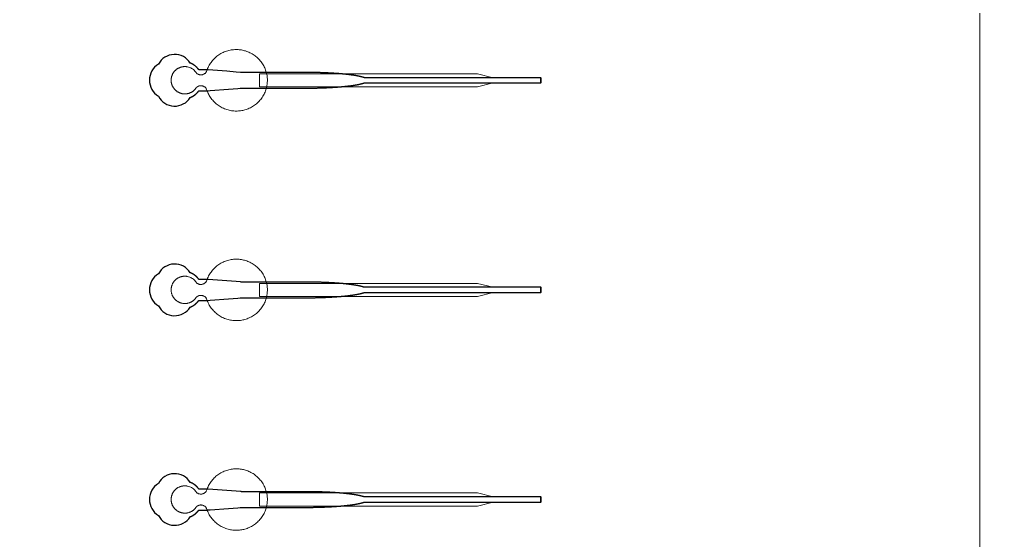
# Model space of a CAD drawing. Header units: inches. Extents: x -52997 to 52003, y -52254 to 52746.
# Drawn here: x 22411 to 31725, y -6580 to -1610 of the extents above; entities that cross this region are included whole.
import ezdxf

# ---------------------------------------------------------------- set-up
doc = ezdxf.new("R2010")
doc.units = ezdxf.units.IN
doc.header["$MEASUREMENT"] = 0
doc.layers.add('1', color=1, linetype='Continuous')
doc.layers.add('2', color=140, linetype='Continuous', lineweight=0)
doc.layers.add('3', color=90, linetype='Continuous', lineweight=0)

msp = doc.modelspace()

# ---------------------------------------------------------------- linework, layer by layer
at = {"layer": '1'}
for points in [[(-16283.4, -47485.7), (0, -47485.7), (16283.4, -47485.7, 5.999107)], [(-16250, -47285.7), (0, -47285.7), (16250, -47285.7, 5.986812)], [(-13685.8, -45485.7), (0, -45485.7), (13685.8, -45485.7, 6.794322)], [(24040.9, -2353.6), (24041.2, -2353.4), (24042.1, -2353.1), (24042.9, -2352.8), (24043.8, -2352.4), (24044.6, -2352.1), (24045.5, -2351.8), (24046.3, -2351.4), (24047.2, -2351), (24048, -2350.7), (24048.9, -2350.3), (24049.7, -2349.9), (24050.6, -2349.5), (24051.4, -2349.1), (24052.3, -2348.7), (24053.1, -2348.3), (24054, -2347.9), (24054.9, -2347.5), (24055.7, -2347.1), (24056.6, -2346.6), (24057.4, -2346.2), (24058.3, -2345.8), (24059.1, -2345.3), (24060, -2344.9), (24060.9, -2344.4), (24061.7, -2343.9), (24062.6, -2343.5), (24063.4, -2343), (24064.3, -2342.5), (24065.1, -2342), (24066, -2341.5), (24066.8, -2341), (24067.7, -2340.5), (24068.6, -2340), (24069.4, -2339.5), (24070.2, -2339), (24071.1, -2338.4), (24071.9, -2337.9), (24072.8, -2337.3), (24073.6, -2336.8), (24074.5, -2336.2), (24075.3, -2335.7), (24076.2, -2335.1), (24077, -2334.6), (24077.8, -2334), (24078.7, -2333.4), (24079.5, -2332.8), (24080.3, -2332.2), (24081.1, -2331.6), (24082, -2331), (24082.8, -2330.4), (24083.6, -2329.8), (24084.4, -2329.2), (24085.2, -2328.6), (24086, -2328), (24086.8, -2327.3), (24087.6, -2326.7), (24088.4, -2326.1), (24089.2, -2325.4), (24090, -2324.8), (24090.8, -2324.1), (24091.6, -2323.5), (24092.4, -2322.8), (24093.1, -2322.2), (24093.9, -2321.5), (24094.7, -2320.8), (24095.4, -2320.1), (24096.2, -2319.5), (24097, -2318.8), (24097.7, -2318.1), (24098.5, -2317.4), (24099.2, -2316.7), (24099.9, -2316), (24100.7, -2315.3), (24101.4, -2314.6), (24102.1, -2313.9), (24102.9, -2313.2), (24103.6, -2312.5), (24104.3, -2311.7), (24105, -2311), (24105.7, -2310.3), (24106.4, -2309.6), (24107.1, -2308.8), (24107.8, -2308.1), (24108.4, -2307.4), (24109.1, -2306.6), (24109.8, -2305.9), (24110.4, -2305.2), (24111.1, -2304.4), (24111.7, -2303.7), (24112.4, -2302.9), (24113, -2302.2), (24113.7, -2301.4), (24114.3, -2300.7), (24114.9, -2299.9), (24115.5, -2299.1), (24116.1, -2298.4), (24116.7, -2297.6), (24117.3, -2296.9), (24117.9, -2296.1), (24118.5, -2295.3), (24119.1, -2294.6), (24119.7, -2293.8), (24120.2, -2293), (24120.8, -2292.3), (24121.3, -2291.5), (24121.9, -2290.7), (24122.4, -2290), (24166, -2290), (24187.8, -2290), (24198.7, -2290), (24201.4, -2290), (24202.8, -2290), (24202.8, -2290), (24202.8, -2290), (24202.9, -2290), (24202.9, -2290), (24202.9, -2289.9), (24203, -2289.9), (24203.3, -2289.9), (24204, -2289.9), (24205.4, -2289.8), (24208.1, -2289.5), (24230.2, -2287.9), (24406.9, -2274.3), (24495.2, -2267.5), (24517.3, -2265.8), (24528.3, -2265), (24528.7, -2265), (24528.7, -2265), (24528.8, -2265), (24528.8, -2265), (24528.9, -2265), (24529.3, -2265), (24789.8, -2265), (24796.1, -2265), (24808.6, -2265), (24909.1, -2265), (25110.2, -2265), (25122.7, -2265), (25129, -2265), (25132.2, -2265), (25133.7, -2265), (25134.1, -2265), (25134.3, -2265), (25134.4, -2265), (25134.5, -2265), (25134.5, -2265), (25134.5, -2265), (25135.1, -2265), (25139.7, -2264.9), (25144.3, -2264.9), (25148.9, -2264.9), (25153.5, -2264.9), (25158.2, -2264.9), (25162.8, -2264.9), (25167.5, -2264.8), (25172.2, -2264.8), (25176.9, -2264.8), (25181.6, -2264.7), (25186.3, -2264.7), (25191, -2264.6), (25195.7, -2264.6), (25200.5, -2264.5), (25205.2, -2264.4), (25210, -2264.4), (25214.8, -2264.3), (25219.5, -2264.2), (25224.3, -2264.1), (25229.1, -2264), (25233.9, -2263.9), (25238.7, -2263.8), (25243.5, -2263.7), (25248.3, -2263.6), (25253.1, -2263.5), (25258, -2263.3), (25262.8, -2263.2), (25267.6, -2263.1), (25272.4, -2262.9), (25277.3, -2262.8), (25282.1, -2262.6), (25286.9, -2262.5), (25291.8, -2262.3), (25296.6, -2262.2), (25301.4, -2262), (25306.3, -2261.8), (25311.1, -2261.6), (25315.9, -2261.4), (25320.7, -2261.2), (25325.6, -2261), (25330.4, -2260.8), (25335.2, -2260.6), (25340, -2260.4), (25344.8, -2260.2), (25349.6, -2260), (25354.4, -2259.7), (25359.1, -2259.5), (25363.9, -2259.3), (25368.7, -2259), (25373.4, -2258.7), (25378.2, -2258.5), (25382.9, -2258.2), (25387.6, -2258), (25392.3, -2257.7), (25397, -2257.4), (25401.7, -2257.1), (25406.4, -2256.8), (25411, -2256.5), (25415.6, -2256.2), (25420.3, -2255.9), (25424.9, -2255.6), (25429.5, -2255.3), (25434, -2254.9), (25436.3, -2254.8), (25438.6, -2254.6), (25440.9, -2254.4), (25443.1, -2254.3), (25445.4, -2254.1), (25447.7, -2253.9), (25449.9, -2253.8), (25452.1, -2253.6), (25454.4, -2253.4), (25456.6, -2253.2), (25458.9, -2253), (25461.1, -2252.9), (25463.3, -2252.7), (25465.5, -2252.5), (25467.7, -2252.3), (25469.9, -2252.1), (25472.1, -2251.9), (25474.3, -2251.8), (25476.5, -2251.6), (25478.7, -2251.4), (25480.9, -2251.2), (25483, -2251), (25485.2, -2250.8), (25487.4, -2250.6), (25489.5, -2250.4), (25491.6, -2250.2), (25493.8, -2250), (25495.9, -2249.8), (25498, -2249.6), (25500.2, -2249.4), (25502.3, -2249.2), (25504.4, -2249), (25506.5, -2248.8), (25508.6, -2248.6), (25510.6, -2248.4), (25512.7, -2248.2), (25514.8, -2248), (25516.9, -2247.7), (25518.9, -2247.5), (25521, -2247.3), (25523, -2247.1), (25525, -2246.9), (25527.1, -2246.7), (25529.1, -2246.4), (25531.1, -2246.2), (25533.1, -2246), (25535.1, -2245.8), (25537.1, -2245.6), (25539.1, -2245.3), (25541, -2245.1), (25543, -2244.9), (25545, -2244.7), (25546.9, -2244.4), (25548.9, -2244.2), (25550.8, -2244), (25552.7, -2243.7), (25554.6, -2243.5), (25556.5, -2243.3), (25558.4, -2243), (25560.3, -2242.8), (25562.2, -2242.5), (25564.1, -2242.3), (25565.9, -2242.1), (25567.8, -2241.8), (25569.7, -2241.6), (25571.5, -2241.3), (25573.3, -2241.1), (25575.1, -2240.9), (25577, -2240.6), (25578.8, -2240.4), (25580.6, -2240.1), (25582.3, -2239.9), (25584.1, -2239.6), (25585.9, -2239.4), (25587.6, -2239.1), (25589.4, -2238.9), (25591.1, -2238.6), (25592.9, -2238.3), (25594.6, -2238.1), (25596.3, -2237.8), (25598, -2237.6), (25599.7, -2237.3), (25601.4, -2237.1), (25603, -2236.8), (25604.7, -2236.5), (25606.3, -2236.3), (25608, -2236), (25609.6, -2235.8), (25611.2, -2235.5), (25612.9, -2235.2), (25614.5, -2235), (25616.1, -2234.7), (25617.6, -2234.4), (25619.2, -2234.2), (25620.8, -2233.9), (25622.3, -2233.6), (25623.9, -2233.3), (25625.4, -2233.1), (25626.9, -2232.8), (25628.4, -2232.5), (25629.9, -2232.3), (25631.4, -2232), (25632.9, -2231.7), (25634.4, -2231.4), (25635.8, -2231.2), (25637.3, -2230.9), (25638.7, -2230.6), (25640.2, -2230.3), (25641.6, -2230), (25643, -2229.8), (25644.4, -2229.5), (25645.8, -2229.2), (25647.2, -2228.9), (25648.5, -2228.6), (25649.9, -2228.4), (25651.2, -2228.1), (25652.6, -2227.8), (25653.9, -2227.5), (25655.2, -2227.2), (25656.5, -2226.9), (25657.8, -2226.6), (25659.1, -2226.4), (25660.3, -2226.1), (25661.6, -2225.8), (25662.8, -2225.5), (25664.1, -2225.2), (25665.3, -2224.9), (25666.5, -2224.6), (25667.7, -2224.3), (25668.9, -2224), (25670.1, -2223.8), (25671.3, -2223.5), (25672.4, -2223.2), (25673.6, -2222.9), (25674.7, -2222.6), (25675.8, -2222.3), (25676.9, -2222), (25678, -2221.7), (25679.1, -2221.4), (25680.2, -2221.1), (25681.3, -2220.8), (25682.4, -2220.5), (25683.4, -2220.2), (25684.4, -2219.9), (25685.5, -2219.6), (25686.5, -2219.3), (25687.5, -2219), (25688.5, -2218.8), (25689.5, -2218.5), (25690.4, -2218.2), (25691.4, -2217.9), (25692.4, -2217.6), (25693.3, -2217.3), (25694.2, -2217), (25695.1, -2216.7), (25696, -2216.4), (25696.9, -2216.1), (25697.8, -2215.8), (25698.7, -2215.5), (25700.1, -2215), (27385.7, -2215.2), (27385.7, -2165), (25700.2, -2165), (25699.9, -2164.9), (25699, -2164.6), (25698.2, -2164.2), (25697.3, -2163.9), (25696.4, -2163.6), (25695.5, -2163.3), (25694.6, -2163), (25693.6, -2162.7), (25692.7, -2162.4), (25691.8, -2162.2), (25690.8, -2161.9), (25689.8, -2161.6), (25688.8, -2161.3), (25687.8, -2161), (25686.8, -2160.7), (25685.8, -2160.4), (25684.8, -2160.1), (25683.8, -2159.8), (25682.7, -2159.5), (25681.7, -2159.2), (25680.6, -2158.9), (25679.5, -2158.6), (25678.4, -2158.3), (25677.3, -2158), (25676.2, -2157.7), (25675.1, -2157.4), (25673.9, -2157.1), (25672.8, -2156.8), (25671.6, -2156.5), (25670.4, -2156.2), (25669.3, -2155.9), (25668.1, -2155.6), (25666.9, -2155.4), (25665.6, -2155.1), (25664.4, -2154.8), (25663.2, -2154.5), (25661.9, -2154.2), (25660.7, -2153.9), (25659.4, -2153.6), (25658.1, -2153.3), (25656.8, -2153), (25655.5, -2152.8), (25654.2, -2152.5), (25652.9, -2152.2), (25651.6, -2151.9), (25650.2, -2151.6), (25648.9, -2151.3), (25647.5, -2151.1), (25646.1, -2150.8), (25644.7, -2150.5), (25643.3, -2150.2), (25641.9, -2149.9), (25640.5, -2149.7), (25639.1, -2149.4), (25637.7, -2149.1), (25636.2, -2148.8), (25634.7, -2148.5), (25633.3, -2148.3), (25631.8, -2148), (25630.3, -2147.7), (25628.8, -2147.4), (25627.3, -2147.2), (25625.8, -2146.9), (25624.2, -2146.6), (25622.7, -2146.3), (25621.1, -2146.1), (25619.6, -2145.8), (25618, -2145.5), (25616.4, -2145.3), (25614.8, -2145), (25613.2, -2144.7), (25611.6, -2144.5), (25610, -2144.2), (25608.3, -2143.9), (25606.7, -2143.7), (25605, -2143.4), (25603.4, -2143.2), (25601.7, -2142.9), (25600, -2142.6), (25598.3, -2142.4), (25596.6, -2142.1), (25594.9, -2141.9), (25593.2, -2141.6), (25591.5, -2141.4), (25589.7, -2141.1), (25588, -2140.8), (25586.2, -2140.6), (25584.5, -2140.3), (25582.7, -2140.1), (25580.9, -2139.8), (25579.1, -2139.6), (25577.3, -2139.3), (25575.5, -2139.1), (25573.7, -2138.9), (25571.9, -2138.6), (25570, -2138.4), (25568.2, -2138.1), (25566.3, -2137.9), (25564.5, -2137.6), (25562.6, -2137.4), (25560.7, -2137.2), (25558.8, -2136.9), (25556.9, -2136.7), (25555, -2136.5), (25553.1, -2136.2), (25551.2, -2136), (25549.2, -2135.8), (25547.3, -2135.5), (25545.4, -2135.3), (25543.4, -2135.1), (25541.4, -2134.8), (25539.5, -2134.6), (25537.5, -2134.4), (25535.5, -2134.2), (25533.5, -2133.9), (25531.5, -2133.7), (25529.5, -2133.5), (25527.5, -2133.3), (25525.5, -2133.1), (25523.4, -2132.8), (25521.4, -2132.6), (25519.4, -2132.4), (25517.3, -2132.2), (25515.2, -2132), (25513.2, -2131.8), (25511.1, -2131.6), (25509, -2131.4), (25506.9, -2131.1), (25504.8, -2130.9), (25502.7, -2130.7), (25500.6, -2130.5), (25498.5, -2130.3), (25496.4, -2130.1), (25494.3, -2129.9), (25492.1, -2129.7), (25490, -2129.5), (25487.8, -2129.3), (25485.7, -2129.1), (25483.5, -2128.9), (25481.4, -2128.8), (25479.2, -2128.6), (25477, -2128.4), (25474.8, -2128.2), (25472.7, -2128), (25470.5, -2127.8), (25468.3, -2127.6), (25466.1, -2127.4), (25463.9, -2127.3), (25461.6, -2127.1), (25459.4, -2126.9), (25457.2, -2126.7), (25455, -2126.5), (25452.7, -2126.4), (25450.5, -2126.2), (25448.2, -2126), (25446, -2125.8), (25443.7, -2125.7), (25441.5, -2125.5), (25439.2, -2125.3), (25436.9, -2125.2), (25432.4, -2124.8), (25427.8, -2124.5), (25423.2, -2124.2), (25418.6, -2123.9), (25414, -2123.6), (25409.4, -2123.3), (25404.7, -2123), (25400.1, -2122.7), (25395.4, -2122.4), (25390.7, -2122.1), (25386, -2121.9), (25381.3, -2121.6), (25376.6, -2121.3), (25371.9, -2121.1), (25367.1, -2120.8), (25362.4, -2120.6), (25357.6, -2120.3), (25352.9, -2120.1), (25348.1, -2119.9), (25343.3, -2119.6), (25338.6, -2119.4), (25333.8, -2119.2), (25329, -2119), (25324.2, -2118.8), (25319.4, -2118.6), (25314.6, -2118.4), (25309.8, -2118.2), (25305, -2118), (25300.2, -2117.9), (25295.4, -2117.7), (25290.5, -2117.5), (25285.7, -2117.4), (25280.9, -2117.2), (25276.1, -2117.1), (25271.3, -2116.9), (25266.5, -2116.8), (25261.7, -2116.7), (25256.9, -2116.5), (25252.1, -2116.4), (25247.3, -2116.3), (25242.5, -2116.2), (25237.8, -2116.1), (25233, -2116), (25228.2, -2115.9), (25223.5, -2115.8), (25218.7, -2115.7), (25214, -2115.6), (25209.2, -2115.5), (25204.5, -2115.5), (25199.8, -2115.4), (25195.1, -2115.3), (25190.4, -2115.3), (25185.7, -2115.2), (25181, -2115.2), (25176.3, -2115.1), (25171.7, -2115.1), (25167, -2115.1), (25162.4, -2115), (25157.8, -2115), (25153.2, -2115), (25148.6, -2115), (25146.3, -2115), (25145.7, -2115), (25145.4, -2115), (25145.3, -2115), (25145.1, -2115), (25143.5, -2115), (25137.1, -2115), (25124.4, -2115), (25073.4, -2115), (24869.4, -2115), (24818.4, -2115), (24792.9, -2115), (24786.6, -2115), (24785, -2115), (24529.2, -2115), (24528.8, -2115), (24528.8, -2115), (24528.7, -2115), (24528.7, -2115), (24528.6, -2115), (24528.3, -2114.9), (24526.9, -2114.8), (24521.4, -2114.4), (24477.2, -2111), (24388.9, -2104.2), (24212.2, -2090.7), (24206.7, -2090.2), (24204, -2090), (24203.3, -2090), (24202.9, -2090), (24202.9, -2090), (24202.9, -2090), (24202.9, -2090), (24202.8, -2090), (24202.8, -2090), (24202.8, -2090), (24202.4, -2090), (24199.7, -2090), (24194.3, -2090), (24183.4, -2090), (24161.6, -2090), (24139.8, -2090), (24128.9, -2090), (24123.4, -2090), (24122.8, -2090), (24122.6, -2090), (24122.5, -2090), (24122.5, -2090), (24122.4, -2090), (24122.4, -2090), (24122.4, -2089.9), (24122, -2089.4), (24121.2, -2088.2), (24120.4, -2087.1), (24119.6, -2086), (24118.8, -2084.9), (24117.9, -2083.8), (24117, -2082.6), (24116.2, -2081.5), (24115.3, -2080.4), (24114.4, -2079.3), (24113.5, -2078.2), (24112.5, -2077.1), (24111.6, -2076), (24110.6, -2074.9), (24109.7, -2073.8), (24108.7, -2072.7), (24107.7, -2071.7), (24106.7, -2070.6), (24105.7, -2069.5), (24104.7, -2068.4), (24103.6, -2067.4), (24102.6, -2066.3), (24101.5, -2065.3), (24100.4, -2064.2), (24099.4, -2063.2), (24098.3, -2062.2), (24097.1, -2061.1), (24096, -2060.1), (24094.9, -2059.1), (24093.7, -2058.1), (24092.6, -2057.1), (24091.4, -2056.1), (24090.2, -2055.1), (24089.1, -2054.2), (24087.9, -2053.2), (24086.6, -2052.3), (24085.4, -2051.3), (24084.2, -2050.4), (24083, -2049.4), (24081.7, -2048.5), (24080.4, -2047.6), (24079.2, -2046.7), (24077.9, -2045.8), (24076.6, -2044.9), (24075.3, -2044.1), (24074, -2043.2), (24072.7, -2042.4), (24071.4, -2041.5), (24070.1, -2040.7), (24068.7, -2039.9), (24067.4, -2039.1), (24066, -2038.3), (24064.7, -2037.5), (24063.3, -2036.8), (24061.9, -2036), (24060.6, -2035.3), (24059.2, -2034.5), (24057.8, -2033.8), (24056.4, -2033.1), (24055, -2032.4), (24053.6, -2031.8), (24052.2, -2031.1), (24050.8, -2030.4), (24049.3, -2029.8), (24047.9, -2029.2), (24046.5, -2028.6), (24045.1, -2028), (24043.6, -2027.4), (24042.2, -2026.8), (24041, -2026.4, 0.576044), (23736.4, -2035.7, 0.560065), (23736.4, -2342.2, 0.578435)], [(24040.9, -4353.6), (24041.2, -4353.4), (24042.1, -4353.1), (24042.9, -4352.8), (24043.8, -4352.4), (24044.6, -4352.1), (24045.5, -4351.8), (24046.3, -4351.4), (24047.2, -4351), (24048, -4350.7), (24048.9, -4350.3), (24049.7, -4349.9), (24050.6, -4349.5), (24051.4, -4349.1), (24052.3, -4348.7), (24053.1, -4348.3), (24054, -4347.9), (24054.9, -4347.5), (24055.7, -4347.1), (24056.6, -4346.6), (24057.4, -4346.2), (24058.3, -4345.8), (24059.1, -4345.3), (24060, -4344.9), (24060.9, -4344.4), (24061.7, -4343.9), (24062.6, -4343.5), (24063.4, -4343), (24064.3, -4342.5), (24065.1, -4342), (24066, -4341.5), (24066.8, -4341), (24067.7, -4340.5), (24068.6, -4340), (24069.4, -4339.5), (24070.2, -4339), (24071.1, -4338.4), (24071.9, -4337.9), (24072.8, -4337.3), (24073.6, -4336.8), (24074.5, -4336.2), (24075.3, -4335.7), (24076.2, -4335.1), (24077, -4334.6), (24077.8, -4334), (24078.7, -4333.4), (24079.5, -4332.8), (24080.3, -4332.2), (24081.1, -4331.6), (24082, -4331), (24082.8, -4330.4), (24083.6, -4329.8), (24084.4, -4329.2), (24085.2, -4328.6), (24086, -4328), (24086.8, -4327.3), (24087.6, -4326.7), (24088.4, -4326.1), (24089.2, -4325.4), (24090, -4324.8), (24090.8, -4324.1), (24091.6, -4323.5), (24092.4, -4322.8), (24093.1, -4322.2), (24093.9, -4321.5), (24094.7, -4320.8), (24095.4, -4320.1), (24096.2, -4319.5), (24097, -4318.8), (24097.7, -4318.1), (24098.5, -4317.4), (24099.2, -4316.7), (24099.9, -4316), (24100.7, -4315.3), (24101.4, -4314.6), (24102.1, -4313.9), (24102.9, -4313.2), (24103.6, -4312.5), (24104.3, -4311.7), (24105, -4311), (24105.7, -4310.3), (24106.4, -4309.6), (24107.1, -4308.8), (24107.8, -4308.1), (24108.4, -4307.4), (24109.1, -4306.6), (24109.8, -4305.9), (24110.4, -4305.2), (24111.1, -4304.4), (24111.7, -4303.7), (24112.4, -4302.9), (24113, -4302.2), (24113.7, -4301.4), (24114.3, -4300.7), (24114.9, -4299.9), (24115.5, -4299.1), (24116.1, -4298.4), (24116.7, -4297.6), (24117.3, -4296.9), (24117.9, -4296.1), (24118.5, -4295.3), (24119.1, -4294.6), (24119.7, -4293.8), (24120.2, -4293), (24120.8, -4292.3), (24121.3, -4291.5), (24121.9, -4290.7), (24122.4, -4290), (24166, -4290), (24187.8, -4290), (24198.7, -4290), (24201.4, -4290), (24202.8, -4290), (24202.8, -4290), (24202.8, -4290), (24202.9, -4290), (24202.9, -4290), (24202.9, -4289.9), (24203, -4289.9), (24203.3, -4289.9), (24204, -4289.9), (24205.4, -4289.8), (24208.1, -4289.5), (24230.2, -4287.9), (24406.9, -4274.3), (24495.2, -4267.5), (24517.3, -4265.8), (24528.3, -4265), (24528.7, -4265), (24528.7, -4265), (24528.8, -4265), (24528.8, -4265), (24528.9, -4265), (24529.3, -4265), (24789.8, -4265), (24796.1, -4265), (24808.6, -4265), (24909.1, -4265), (25110.2, -4265), (25122.7, -4265), (25129, -4265), (25132.2, -4265), (25133.7, -4265), (25134.1, -4265), (25134.3, -4265), (25134.4, -4265), (25134.5, -4265), (25134.5, -4265), (25134.5, -4265), (25135.1, -4265), (25139.7, -4264.9), (25144.3, -4264.9), (25148.9, -4264.9), (25153.5, -4264.9), (25158.2, -4264.9), (25162.8, -4264.9), (25167.5, -4264.8), (25172.2, -4264.8), (25176.9, -4264.8), (25181.6, -4264.7), (25186.3, -4264.7), (25191, -4264.6), (25195.7, -4264.6), (25200.5, -4264.5), (25205.2, -4264.4), (25210, -4264.4), (25214.8, -4264.3), (25219.5, -4264.2), (25224.3, -4264.1), (25229.1, -4264), (25233.9, -4263.9), (25238.7, -4263.8), (25243.5, -4263.7), (25248.3, -4263.6), (25253.1, -4263.5), (25258, -4263.3), (25262.8, -4263.2), (25267.6, -4263.1), (25272.4, -4262.9), (25277.3, -4262.8), (25282.1, -4262.6), (25286.9, -4262.5), (25291.8, -4262.3), (25296.6, -4262.2), (25301.4, -4262), (25306.3, -4261.8), (25311.1, -4261.6), (25315.9, -4261.4), (25320.7, -4261.2), (25325.6, -4261), (25330.4, -4260.8), (25335.2, -4260.6), (25340, -4260.4), (25344.8, -4260.2), (25349.6, -4260), (25354.4, -4259.7), (25359.1, -4259.5), (25363.9, -4259.3), (25368.7, -4259), (25373.4, -4258.7), (25378.2, -4258.5), (25382.9, -4258.2), (25387.6, -4258), (25392.3, -4257.7), (25397, -4257.4), (25401.7, -4257.1), (25406.4, -4256.8), (25411, -4256.5), (25415.6, -4256.2), (25420.3, -4255.9), (25424.9, -4255.6), (25429.5, -4255.3), (25434, -4254.9), (25436.3, -4254.8), (25438.6, -4254.6), (25440.9, -4254.4), (25443.1, -4254.3), (25445.4, -4254.1), (25447.7, -4253.9), (25449.9, -4253.8), (25452.1, -4253.6), (25454.4, -4253.4), (25456.6, -4253.2), (25458.9, -4253), (25461.1, -4252.9), (25463.3, -4252.7), (25465.5, -4252.5), (25467.7, -4252.3), (25469.9, -4252.1), (25472.1, -4251.9), (25474.3, -4251.8), (25476.5, -4251.6), (25478.7, -4251.4), (25480.9, -4251.2), (25483, -4251), (25485.2, -4250.8), (25487.4, -4250.6), (25489.5, -4250.4), (25491.6, -4250.2), (25493.8, -4250), (25495.9, -4249.8), (25498, -4249.6), (25500.2, -4249.4), (25502.3, -4249.2), (25504.4, -4249), (25506.5, -4248.8), (25508.6, -4248.6), (25510.6, -4248.4), (25512.7, -4248.2), (25514.8, -4248), (25516.9, -4247.7), (25518.9, -4247.5), (25521, -4247.3), (25523, -4247.1), (25525, -4246.9), (25527.1, -4246.7), (25529.1, -4246.4), (25531.1, -4246.2), (25533.1, -4246), (25535.1, -4245.8), (25537.1, -4245.6), (25539.1, -4245.3), (25541, -4245.1), (25543, -4244.9), (25545, -4244.7), (25546.9, -4244.4), (25548.9, -4244.2), (25550.8, -4244), (25552.7, -4243.7), (25554.6, -4243.5), (25556.5, -4243.3), (25558.4, -4243), (25560.3, -4242.8), (25562.2, -4242.5), (25564.1, -4242.3), (25565.9, -4242.1), (25567.8, -4241.8), (25569.7, -4241.6), (25571.5, -4241.3), (25573.3, -4241.1), (25575.1, -4240.9), (25577, -4240.6), (25578.8, -4240.4), (25580.6, -4240.1), (25582.3, -4239.9), (25584.1, -4239.6), (25585.9, -4239.4), (25587.6, -4239.1), (25589.4, -4238.9), (25591.1, -4238.6), (25592.9, -4238.3), (25594.6, -4238.1), (25596.3, -4237.8), (25598, -4237.6), (25599.7, -4237.3), (25601.4, -4237.1), (25603, -4236.8), (25604.7, -4236.5), (25606.3, -4236.3), (25608, -4236), (25609.6, -4235.8), (25611.2, -4235.5), (25612.9, -4235.2), (25614.5, -4235), (25616.1, -4234.7), (25617.6, -4234.4), (25619.2, -4234.2), (25620.8, -4233.9), (25622.3, -4233.6), (25623.9, -4233.3), (25625.4, -4233.1), (25626.9, -4232.8), (25628.4, -4232.5), (25629.9, -4232.3), (25631.4, -4232), (25632.9, -4231.7), (25634.4, -4231.4), (25635.8, -4231.2), (25637.3, -4230.9), (25638.7, -4230.6), (25640.2, -4230.3), (25641.6, -4230), (25643, -4229.8), (25644.4, -4229.5), (25645.8, -4229.2), (25647.2, -4228.9), (25648.5, -4228.6), (25649.9, -4228.4), (25651.2, -4228.1), (25652.6, -4227.8), (25653.9, -4227.5), (25655.2, -4227.2), (25656.5, -4226.9), (25657.8, -4226.6), (25659.1, -4226.4), (25660.3, -4226.1), (25661.6, -4225.8), (25662.8, -4225.5), (25664.1, -4225.2), (25665.3, -4224.9), (25666.5, -4224.6), (25667.7, -4224.3), (25668.9, -4224), (25670.1, -4223.8), (25671.3, -4223.5), (25672.4, -4223.2), (25673.6, -4222.9), (25674.7, -4222.6), (25675.8, -4222.3), (25676.9, -4222), (25678, -4221.7), (25679.1, -4221.4), (25680.2, -4221.1), (25681.3, -4220.8), (25682.4, -4220.5), (25683.4, -4220.2), (25684.4, -4219.9), (25685.5, -4219.6), (25686.5, -4219.3), (25687.5, -4219), (25688.5, -4218.8), (25689.5, -4218.5), (25690.4, -4218.2), (25691.4, -4217.9), (25692.4, -4217.6), (25693.3, -4217.3), (25694.2, -4217), (25695.1, -4216.7), (25696, -4216.4), (25696.9, -4216.1), (25697.8, -4215.8), (25698.7, -4215.5), (25700.1, -4215), (27385.7, -4215.2), (27385.7, -4165), (25700.2, -4165), (25699.9, -4164.9), (25699, -4164.6), (25698.2, -4164.2), (25697.3, -4163.9), (25696.4, -4163.6), (25695.5, -4163.3), (25694.6, -4163), (25693.6, -4162.7), (25692.7, -4162.4), (25691.8, -4162.2), (25690.8, -4161.9), (25689.8, -4161.6), (25688.8, -4161.3), (25687.8, -4161), (25686.8, -4160.7), (25685.8, -4160.4), (25684.8, -4160.1), (25683.8, -4159.8), (25682.7, -4159.5), (25681.7, -4159.2), (25680.6, -4158.9), (25679.5, -4158.6), (25678.4, -4158.3), (25677.3, -4158), (25676.2, -4157.7), (25675.1, -4157.4), (25673.9, -4157.1), (25672.8, -4156.8), (25671.6, -4156.5), (25670.4, -4156.2), (25669.3, -4155.9), (25668.1, -4155.6), (25666.9, -4155.4), (25665.6, -4155.1), (25664.4, -4154.8), (25663.2, -4154.5), (25661.9, -4154.2), (25660.7, -4153.9), (25659.4, -4153.6), (25658.1, -4153.3), (25656.8, -4153), (25655.5, -4152.8), (25654.2, -4152.5), (25652.9, -4152.2), (25651.6, -4151.9), (25650.2, -4151.6), (25648.9, -4151.3), (25647.5, -4151.1), (25646.1, -4150.8), (25644.7, -4150.5), (25643.3, -4150.2), (25641.9, -4149.9), (25640.5, -4149.7), (25639.1, -4149.4), (25637.7, -4149.1), (25636.2, -4148.8), (25634.7, -4148.5), (25633.3, -4148.3), (25631.8, -4148), (25630.3, -4147.7), (25628.8, -4147.4), (25627.3, -4147.2), (25625.8, -4146.9), (25624.2, -4146.6), (25622.7, -4146.3), (25621.1, -4146.1), (25619.6, -4145.8), (25618, -4145.5), (25616.4, -4145.3), (25614.8, -4145), (25613.2, -4144.7), (25611.6, -4144.5), (25610, -4144.2), (25608.3, -4143.9), (25606.7, -4143.7), (25605, -4143.4), (25603.4, -4143.2), (25601.7, -4142.9), (25600, -4142.6), (25598.3, -4142.4), (25596.6, -4142.1), (25594.9, -4141.9), (25593.2, -4141.6), (25591.5, -4141.4), (25589.7, -4141.1), (25588, -4140.8), (25586.2, -4140.6), (25584.5, -4140.3), (25582.7, -4140.1), (25580.9, -4139.8), (25579.1, -4139.6), (25577.3, -4139.3), (25575.5, -4139.1), (25573.7, -4138.9), (25571.9, -4138.6), (25570, -4138.4), (25568.2, -4138.1), (25566.3, -4137.9), (25564.5, -4137.6), (25562.6, -4137.4), (25560.7, -4137.2), (25558.8, -4136.9), (25556.9, -4136.7), (25555, -4136.5), (25553.1, -4136.2), (25551.2, -4136), (25549.2, -4135.8), (25547.3, -4135.5), (25545.4, -4135.3), (25543.4, -4135.1), (25541.4, -4134.8), (25539.5, -4134.6), (25537.5, -4134.4), (25535.5, -4134.2), (25533.5, -4133.9), (25531.5, -4133.7), (25529.5, -4133.5), (25527.5, -4133.3), (25525.5, -4133.1), (25523.4, -4132.8), (25521.4, -4132.6), (25519.4, -4132.4), (25517.3, -4132.2), (25515.2, -4132), (25513.2, -4131.8), (25511.1, -4131.6), (25509, -4131.4), (25506.9, -4131.1), (25504.8, -4130.9), (25502.7, -4130.7), (25500.6, -4130.5), (25498.5, -4130.3), (25496.4, -4130.1), (25494.3, -4129.9), (25492.1, -4129.7), (25490, -4129.5), (25487.8, -4129.3), (25485.7, -4129.1), (25483.5, -4128.9), (25481.4, -4128.8), (25479.2, -4128.6), (25477, -4128.4), (25474.8, -4128.2), (25472.7, -4128), (25470.5, -4127.8), (25468.3, -4127.6), (25466.1, -4127.4), (25463.9, -4127.3), (25461.6, -4127.1), (25459.4, -4126.9), (25457.2, -4126.7), (25455, -4126.5), (25452.7, -4126.4), (25450.5, -4126.2), (25448.2, -4126), (25446, -4125.8), (25443.7, -4125.7), (25441.5, -4125.5), (25439.2, -4125.3), (25436.9, -4125.2), (25432.4, -4124.8), (25427.8, -4124.5), (25423.2, -4124.2), (25418.6, -4123.9), (25414, -4123.6), (25409.4, -4123.3), (25404.7, -4123), (25400.1, -4122.7), (25395.4, -4122.4), (25390.7, -4122.1), (25386, -4121.9), (25381.3, -4121.6), (25376.6, -4121.3), (25371.9, -4121.1), (25367.1, -4120.8), (25362.4, -4120.6), (25357.6, -4120.3), (25352.9, -4120.1), (25348.1, -4119.9), (25343.3, -4119.6), (25338.6, -4119.4), (25333.8, -4119.2), (25329, -4119), (25324.2, -4118.8), (25319.4, -4118.6), (25314.6, -4118.4), (25309.8, -4118.2), (25305, -4118), (25300.2, -4117.9), (25295.4, -4117.7), (25290.5, -4117.5), (25285.7, -4117.4), (25280.9, -4117.2), (25276.1, -4117.1), (25271.3, -4116.9), (25266.5, -4116.8), (25261.7, -4116.7), (25256.9, -4116.5), (25252.1, -4116.4), (25247.3, -4116.3), (25242.5, -4116.2), (25237.8, -4116.1), (25233, -4116), (25228.2, -4115.9), (25223.5, -4115.8), (25218.7, -4115.7), (25214, -4115.6), (25209.2, -4115.5), (25204.5, -4115.5), (25199.8, -4115.4), (25195.1, -4115.3), (25190.4, -4115.3), (25185.7, -4115.2), (25181, -4115.2), (25176.3, -4115.1), (25171.7, -4115.1), (25167, -4115.1), (25162.4, -4115), (25157.8, -4115), (25153.2, -4115), (25148.6, -4115), (25146.3, -4115), (25145.7, -4115), (25145.4, -4115), (25145.3, -4115), (25145.1, -4115), (25143.5, -4115), (25137.1, -4115), (25124.4, -4115), (25073.4, -4115), (24869.4, -4115), (24818.4, -4115), (24792.9, -4115), (24786.6, -4115), (24785, -4115), (24529.2, -4115), (24528.8, -4115), (24528.8, -4115), (24528.7, -4115), (24528.7, -4115), (24528.6, -4115), (24528.3, -4114.9), (24526.9, -4114.8), (24521.4, -4114.4), (24477.2, -4111), (24388.9, -4104.2), (24212.2, -4090.7), (24206.7, -4090.2), (24204, -4090), (24203.3, -4090), (24202.9, -4090), (24202.9, -4090), (24202.9, -4090), (24202.9, -4090), (24202.8, -4090), (24202.8, -4090), (24202.8, -4090), (24202.4, -4090), (24199.7, -4090), (24194.3, -4090), (24183.4, -4090), (24161.6, -4090), (24139.8, -4090), (24128.9, -4090), (24123.4, -4090), (24122.8, -4090), (24122.6, -4090), (24122.5, -4090), (24122.5, -4090), (24122.4, -4090), (24122.4, -4090), (24122.4, -4089.9), (24122, -4089.4), (24121.2, -4088.2), (24120.4, -4087.1), (24119.6, -4086), (24118.8, -4084.9), (24117.9, -4083.8), (24117, -4082.6), (24116.2, -4081.5), (24115.3, -4080.4), (24114.4, -4079.3), (24113.5, -4078.2), (24112.5, -4077.1), (24111.6, -4076), (24110.6, -4074.9), (24109.7, -4073.8), (24108.7, -4072.7), (24107.7, -4071.7), (24106.7, -4070.6), (24105.7, -4069.5), (24104.7, -4068.4), (24103.6, -4067.4), (24102.6, -4066.3), (24101.5, -4065.3), (24100.4, -4064.2), (24099.4, -4063.2), (24098.3, -4062.2), (24097.1, -4061.1), (24096, -4060.1), (24094.9, -4059.1), (24093.7, -4058.1), (24092.6, -4057.1), (24091.4, -4056.1), (24090.2, -4055.1), (24089.1, -4054.2), (24087.9, -4053.2), (24086.6, -4052.3), (24085.4, -4051.3), (24084.2, -4050.4), (24083, -4049.4), (24081.7, -4048.5), (24080.4, -4047.6), (24079.2, -4046.7), (24077.9, -4045.8), (24076.6, -4044.9), (24075.3, -4044.1), (24074, -4043.2), (24072.7, -4042.4), (24071.4, -4041.5), (24070.1, -4040.7), (24068.7, -4039.9), (24067.4, -4039.1), (24066, -4038.3), (24064.7, -4037.5), (24063.3, -4036.8), (24061.9, -4036), (24060.6, -4035.3), (24059.2, -4034.5), (24057.8, -4033.8), (24056.4, -4033.1), (24055, -4032.4), (24053.6, -4031.8), (24052.2, -4031.1), (24050.8, -4030.4), (24049.3, -4029.8), (24047.9, -4029.2), (24046.5, -4028.6), (24045.1, -4028), (24043.6, -4027.4), (24042.2, -4026.8), (24041, -4026.4, 0.576044), (23736.4, -4035.7, 0.560065), (23736.4, -4342.2, 0.578435)], [(24040.9, -6353.6), (24041.2, -6353.4), (24042.1, -6353.1), (24042.9, -6352.8), (24043.8, -6352.4), (24044.6, -6352.1), (24045.5, -6351.8), (24046.3, -6351.4), (24047.2, -6351), (24048, -6350.7), (24048.9, -6350.3), (24049.7, -6349.9), (24050.6, -6349.5), (24051.4, -6349.1), (24052.3, -6348.7), (24053.1, -6348.3), (24054, -6347.9), (24054.9, -6347.5), (24055.7, -6347.1), (24056.6, -6346.6), (24057.4, -6346.2), (24058.3, -6345.8), (24059.1, -6345.3), (24060, -6344.9), (24060.9, -6344.4), (24061.7, -6343.9), (24062.6, -6343.5), (24063.4, -6343), (24064.3, -6342.5), (24065.1, -6342), (24066, -6341.5), (24066.8, -6341), (24067.7, -6340.5), (24068.6, -6340), (24069.4, -6339.5), (24070.2, -6339), (24071.1, -6338.4), (24071.9, -6337.9), (24072.8, -6337.3), (24073.6, -6336.8), (24074.5, -6336.2), (24075.3, -6335.7), (24076.2, -6335.1), (24077, -6334.6), (24077.8, -6334), (24078.7, -6333.4), (24079.5, -6332.8), (24080.3, -6332.2), (24081.1, -6331.6), (24082, -6331), (24082.8, -6330.4), (24083.6, -6329.8), (24084.4, -6329.2), (24085.2, -6328.6), (24086, -6328), (24086.8, -6327.3), (24087.6, -6326.7), (24088.4, -6326.1), (24089.2, -6325.4), (24090, -6324.8), (24090.8, -6324.1), (24091.6, -6323.5), (24092.4, -6322.8), (24093.1, -6322.2), (24093.9, -6321.5), (24094.7, -6320.8), (24095.4, -6320.1), (24096.2, -6319.5), (24097, -6318.8), (24097.7, -6318.1), (24098.5, -6317.4), (24099.2, -6316.7), (24099.9, -6316), (24100.7, -6315.3), (24101.4, -6314.6), (24102.1, -6313.9), (24102.9, -6313.2), (24103.6, -6312.5), (24104.3, -6311.7), (24105, -6311), (24105.7, -6310.3), (24106.4, -6309.6), (24107.1, -6308.8), (24107.8, -6308.1), (24108.4, -6307.4), (24109.1, -6306.6), (24109.8, -6305.9), (24110.4, -6305.2), (24111.1, -6304.4), (24111.7, -6303.7), (24112.4, -6302.9), (24113, -6302.2), (24113.7, -6301.4), (24114.3, -6300.7), (24114.9, -6299.9), (24115.5, -6299.1), (24116.1, -6298.4), (24116.7, -6297.6), (24117.3, -6296.9), (24117.9, -6296.1), (24118.5, -6295.3), (24119.1, -6294.6), (24119.7, -6293.8), (24120.2, -6293), (24120.8, -6292.3), (24121.3, -6291.5), (24121.9, -6290.7), (24122.4, -6290), (24166, -6290), (24187.8, -6290), (24198.7, -6290), (24201.4, -6290), (24202.8, -6290), (24202.8, -6290), (24202.8, -6290), (24202.9, -6290), (24202.9, -6290), (24202.9, -6289.9), (24203, -6289.9), (24203.3, -6289.9), (24204, -6289.9), (24205.4, -6289.8), (24208.1, -6289.5), (24230.2, -6287.9), (24406.9, -6274.3), (24495.2, -6267.5), (24517.3, -6265.8), (24528.3, -6265), (24528.7, -6265), (24528.7, -6265), (24528.8, -6265), (24528.8, -6265), (24528.9, -6265), (24529.3, -6265), (24789.8, -6265), (24796.1, -6265), (24808.6, -6265), (24909.1, -6265), (25110.2, -6265), (25122.7, -6265), (25129, -6265), (25132.2, -6265), (25133.7, -6265), (25134.1, -6265), (25134.3, -6265), (25134.4, -6265), (25134.5, -6265), (25134.5, -6265), (25134.5, -6265), (25135.1, -6265), (25139.7, -6264.9), (25144.3, -6264.9), (25148.9, -6264.9), (25153.5, -6264.9), (25158.2, -6264.9), (25162.8, -6264.9), (25167.5, -6264.8), (25172.2, -6264.8), (25176.9, -6264.8), (25181.6, -6264.7), (25186.3, -6264.7), (25191, -6264.6), (25195.7, -6264.6), (25200.5, -6264.5), (25205.2, -6264.4), (25210, -6264.4), (25214.8, -6264.3), (25219.5, -6264.2), (25224.3, -6264.1), (25229.1, -6264), (25233.9, -6263.9), (25238.7, -6263.8), (25243.5, -6263.7), (25248.3, -6263.6), (25253.1, -6263.5), (25258, -6263.3), (25262.8, -6263.2), (25267.6, -6263.1), (25272.4, -6262.9), (25277.3, -6262.8), (25282.1, -6262.6), (25286.9, -6262.5), (25291.8, -6262.3), (25296.6, -6262.2), (25301.4, -6262), (25306.3, -6261.8), (25311.1, -6261.6), (25315.9, -6261.4), (25320.7, -6261.2), (25325.6, -6261), (25330.4, -6260.8), (25335.2, -6260.6), (25340, -6260.4), (25344.8, -6260.2), (25349.6, -6260), (25354.4, -6259.7), (25359.1, -6259.5), (25363.9, -6259.3), (25368.7, -6259), (25373.4, -6258.7), (25378.2, -6258.5), (25382.9, -6258.2), (25387.6, -6258), (25392.3, -6257.7), (25397, -6257.4), (25401.7, -6257.1), (25406.4, -6256.8), (25411, -6256.5), (25415.6, -6256.2), (25420.3, -6255.9), (25424.9, -6255.6), (25429.5, -6255.3), (25434, -6254.9), (25436.3, -6254.8), (25438.6, -6254.6), (25440.9, -6254.4), (25443.1, -6254.3), (25445.4, -6254.1), (25447.7, -6253.9), (25449.9, -6253.8), (25452.1, -6253.6), (25454.4, -6253.4), (25456.6, -6253.2), (25458.9, -6253), (25461.1, -6252.9), (25463.3, -6252.7), (25465.5, -6252.5), (25467.7, -6252.3), (25469.9, -6252.1), (25472.1, -6251.9), (25474.3, -6251.8), (25476.5, -6251.6), (25478.7, -6251.4), (25480.9, -6251.2), (25483, -6251), (25485.2, -6250.8), (25487.4, -6250.6), (25489.5, -6250.4), (25491.6, -6250.2), (25493.8, -6250), (25495.9, -6249.8), (25498, -6249.6), (25500.2, -6249.4), (25502.3, -6249.2), (25504.4, -6249), (25506.5, -6248.8), (25508.6, -6248.6), (25510.6, -6248.4), (25512.7, -6248.2), (25514.8, -6248), (25516.9, -6247.7), (25518.9, -6247.5), (25521, -6247.3), (25523, -6247.1), (25525, -6246.9), (25527.1, -6246.7), (25529.1, -6246.4), (25531.1, -6246.2), (25533.1, -6246), (25535.1, -6245.8), (25537.1, -6245.6), (25539.1, -6245.3), (25541, -6245.1), (25543, -6244.9), (25545, -6244.7), (25546.9, -6244.4), (25548.9, -6244.2), (25550.8, -6244), (25552.7, -6243.7), (25554.6, -6243.5), (25556.5, -6243.3), (25558.4, -6243), (25560.3, -6242.8), (25562.2, -6242.5), (25564.1, -6242.3), (25565.9, -6242.1), (25567.8, -6241.8), (25569.7, -6241.6), (25571.5, -6241.3), (25573.3, -6241.1), (25575.1, -6240.9), (25577, -6240.6), (25578.8, -6240.4), (25580.6, -6240.1), (25582.3, -6239.9), (25584.1, -6239.6), (25585.9, -6239.4), (25587.6, -6239.1), (25589.4, -6238.9), (25591.1, -6238.6), (25592.9, -6238.3), (25594.6, -6238.1), (25596.3, -6237.8), (25598, -6237.6), (25599.7, -6237.3), (25601.4, -6237.1), (25603, -6236.8), (25604.7, -6236.5), (25606.3, -6236.3), (25608, -6236), (25609.6, -6235.8), (25611.2, -6235.5), (25612.9, -6235.2), (25614.5, -6235), (25616.1, -6234.7), (25617.6, -6234.4), (25619.2, -6234.2), (25620.8, -6233.9), (25622.3, -6233.6), (25623.9, -6233.3), (25625.4, -6233.1), (25626.9, -6232.8), (25628.4, -6232.5), (25629.9, -6232.3), (25631.4, -6232), (25632.9, -6231.7), (25634.4, -6231.4), (25635.8, -6231.2), (25637.3, -6230.9), (25638.7, -6230.6), (25640.2, -6230.3), (25641.6, -6230), (25643, -6229.8), (25644.4, -6229.5), (25645.8, -6229.2), (25647.2, -6228.9), (25648.5, -6228.6), (25649.9, -6228.4), (25651.2, -6228.1), (25652.6, -6227.8), (25653.9, -6227.5), (25655.2, -6227.2), (25656.5, -6226.9), (25657.8, -6226.6), (25659.1, -6226.4), (25660.3, -6226.1), (25661.6, -6225.8), (25662.8, -6225.5), (25664.1, -6225.2), (25665.3, -6224.9), (25666.5, -6224.6), (25667.7, -6224.3), (25668.9, -6224), (25670.1, -6223.8), (25671.3, -6223.5), (25672.4, -6223.2), (25673.6, -6222.9), (25674.7, -6222.6), (25675.8, -6222.3), (25676.9, -6222), (25678, -6221.7), (25679.1, -6221.4), (25680.2, -6221.1), (25681.3, -6220.8), (25682.4, -6220.5), (25683.4, -6220.2), (25684.4, -6219.9), (25685.5, -6219.6), (25686.5, -6219.3), (25687.5, -6219), (25688.5, -6218.8), (25689.5, -6218.5), (25690.4, -6218.2), (25691.4, -6217.9), (25692.4, -6217.6), (25693.3, -6217.3), (25694.2, -6217), (25695.1, -6216.7), (25696, -6216.4), (25696.9, -6216.1), (25697.8, -6215.8), (25698.7, -6215.5), (25700.1, -6215), (27385.7, -6215.2), (27385.7, -6165), (25700.2, -6165), (25699.9, -6164.9), (25699, -6164.6), (25698.2, -6164.2), (25697.3, -6163.9), (25696.4, -6163.6), (25695.5, -6163.3), (25694.6, -6163), (25693.6, -6162.7), (25692.7, -6162.4), (25691.8, -6162.2), (25690.8, -6161.9), (25689.8, -6161.6), (25688.8, -6161.3), (25687.8, -6161), (25686.8, -6160.7), (25685.8, -6160.4), (25684.8, -6160.1), (25683.8, -6159.8), (25682.7, -6159.5), (25681.7, -6159.2), (25680.6, -6158.9), (25679.5, -6158.6), (25678.4, -6158.3), (25677.3, -6158), (25676.2, -6157.7), (25675.1, -6157.4), (25673.9, -6157.1), (25672.8, -6156.8), (25671.6, -6156.5), (25670.4, -6156.2), (25669.3, -6155.9), (25668.1, -6155.6), (25666.9, -6155.4), (25665.6, -6155.1), (25664.4, -6154.8), (25663.2, -6154.5), (25661.9, -6154.2), (25660.7, -6153.9), (25659.4, -6153.6), (25658.1, -6153.3), (25656.8, -6153), (25655.5, -6152.8), (25654.2, -6152.5), (25652.9, -6152.2), (25651.6, -6151.9), (25650.2, -6151.6), (25648.9, -6151.3), (25647.5, -6151.1), (25646.1, -6150.8), (25644.7, -6150.5), (25643.3, -6150.2), (25641.9, -6149.9), (25640.5, -6149.7), (25639.1, -6149.4), (25637.7, -6149.1), (25636.2, -6148.8), (25634.7, -6148.5), (25633.3, -6148.3), (25631.8, -6148), (25630.3, -6147.7), (25628.8, -6147.4), (25627.3, -6147.2), (25625.8, -6146.9), (25624.2, -6146.6), (25622.7, -6146.3), (25621.1, -6146.1), (25619.6, -6145.8), (25618, -6145.5), (25616.4, -6145.3), (25614.8, -6145), (25613.2, -6144.7), (25611.6, -6144.5), (25610, -6144.2), (25608.3, -6143.9), (25606.7, -6143.7), (25605, -6143.4), (25603.4, -6143.2), (25601.7, -6142.9), (25600, -6142.6), (25598.3, -6142.4), (25596.6, -6142.1), (25594.9, -6141.9), (25593.2, -6141.6), (25591.5, -6141.4), (25589.7, -6141.1), (25588, -6140.8), (25586.2, -6140.6), (25584.5, -6140.3), (25582.7, -6140.1), (25580.9, -6139.8), (25579.1, -6139.6), (25577.3, -6139.3), (25575.5, -6139.1), (25573.7, -6138.9), (25571.9, -6138.6), (25570, -6138.4), (25568.2, -6138.1), (25566.3, -6137.9), (25564.5, -6137.6), (25562.6, -6137.4), (25560.7, -6137.2), (25558.8, -6136.9), (25556.9, -6136.7), (25555, -6136.5), (25553.1, -6136.2), (25551.2, -6136), (25549.2, -6135.8), (25547.3, -6135.5), (25545.4, -6135.3), (25543.4, -6135.1), (25541.4, -6134.8), (25539.5, -6134.6), (25537.5, -6134.4), (25535.5, -6134.2), (25533.5, -6133.9), (25531.5, -6133.7), (25529.5, -6133.5), (25527.5, -6133.3), (25525.5, -6133.1), (25523.4, -6132.8), (25521.4, -6132.6), (25519.4, -6132.4), (25517.3, -6132.2), (25515.2, -6132), (25513.2, -6131.8), (25511.1, -6131.6), (25509, -6131.4), (25506.9, -6131.1), (25504.8, -6130.9), (25502.7, -6130.7), (25500.6, -6130.5), (25498.5, -6130.3), (25496.4, -6130.1), (25494.3, -6129.9), (25492.1, -6129.7), (25490, -6129.5), (25487.8, -6129.3), (25485.7, -6129.1), (25483.5, -6128.9), (25481.4, -6128.8), (25479.2, -6128.6), (25477, -6128.4), (25474.8, -6128.2), (25472.7, -6128), (25470.5, -6127.8), (25468.3, -6127.6), (25466.1, -6127.4), (25463.9, -6127.3), (25461.6, -6127.1), (25459.4, -6126.9), (25457.2, -6126.7), (25455, -6126.5), (25452.7, -6126.4), (25450.5, -6126.2), (25448.2, -6126), (25446, -6125.8), (25443.7, -6125.7), (25441.5, -6125.5), (25439.2, -6125.3), (25436.9, -6125.2), (25432.4, -6124.8), (25427.8, -6124.5), (25423.2, -6124.2), (25418.6, -6123.9), (25414, -6123.6), (25409.4, -6123.3), (25404.7, -6123), (25400.1, -6122.7), (25395.4, -6122.4), (25390.7, -6122.1), (25386, -6121.9), (25381.3, -6121.6), (25376.6, -6121.3), (25371.9, -6121.1), (25367.1, -6120.8), (25362.4, -6120.6), (25357.6, -6120.3), (25352.9, -6120.1), (25348.1, -6119.9), (25343.3, -6119.6), (25338.6, -6119.4), (25333.8, -6119.2), (25329, -6119), (25324.2, -6118.8), (25319.4, -6118.6), (25314.6, -6118.4), (25309.8, -6118.2), (25305, -6118), (25300.2, -6117.9), (25295.4, -6117.7), (25290.5, -6117.5), (25285.7, -6117.4), (25280.9, -6117.2), (25276.1, -6117.1), (25271.3, -6116.9), (25266.5, -6116.8), (25261.7, -6116.7), (25256.9, -6116.5), (25252.1, -6116.4), (25247.3, -6116.3), (25242.5, -6116.2), (25237.8, -6116.1), (25233, -6116), (25228.2, -6115.9), (25223.5, -6115.8), (25218.7, -6115.7), (25214, -6115.6), (25209.2, -6115.5), (25204.5, -6115.5), (25199.8, -6115.4), (25195.1, -6115.3), (25190.4, -6115.3), (25185.7, -6115.2), (25181, -6115.2), (25176.3, -6115.1), (25171.7, -6115.1), (25167, -6115.1), (25162.4, -6115), (25157.8, -6115), (25153.2, -6115), (25148.6, -6115), (25146.3, -6115), (25145.7, -6115), (25145.4, -6115), (25145.3, -6115), (25145.1, -6115), (25143.5, -6115), (25137.1, -6115), (25124.4, -6115), (25073.4, -6115), (24869.4, -6115), (24818.4, -6115), (24792.9, -6115), (24786.6, -6115), (24785, -6115), (24529.2, -6115), (24528.8, -6115), (24528.8, -6115), (24528.7, -6115), (24528.7, -6115), (24528.6, -6115), (24528.3, -6114.9), (24526.9, -6114.8), (24521.4, -6114.4), (24477.2, -6111), (24388.9, -6104.2), (24212.2, -6090.7), (24206.7, -6090.2), (24204, -6090), (24203.3, -6090), (24202.9, -6090), (24202.9, -6090), (24202.9, -6090), (24202.9, -6090), (24202.8, -6090), (24202.8, -6090), (24202.8, -6090), (24202.4, -6090), (24199.7, -6090), (24194.3, -6090), (24183.4, -6090), (24161.6, -6090), (24139.8, -6090), (24128.9, -6090), (24123.4, -6090), (24122.8, -6090), (24122.6, -6090), (24122.5, -6090), (24122.5, -6090), (24122.4, -6090), (24122.4, -6090), (24122.4, -6089.9), (24122, -6089.4), (24121.2, -6088.2), (24120.4, -6087.1), (24119.6, -6086), (24118.8, -6084.9), (24117.9, -6083.8), (24117, -6082.6), (24116.2, -6081.5), (24115.3, -6080.4), (24114.4, -6079.3), (24113.5, -6078.2), (24112.5, -6077.1), (24111.6, -6076), (24110.6, -6074.9), (24109.7, -6073.8), (24108.7, -6072.7), (24107.7, -6071.7), (24106.7, -6070.6), (24105.7, -6069.5), (24104.7, -6068.4), (24103.6, -6067.4), (24102.6, -6066.3), (24101.5, -6065.3), (24100.4, -6064.2), (24099.4, -6063.2), (24098.3, -6062.2), (24097.1, -6061.1), (24096, -6060.1), (24094.9, -6059.1), (24093.7, -6058.1), (24092.6, -6057.1), (24091.4, -6056.1), (24090.2, -6055.1), (24089.1, -6054.2), (24087.9, -6053.2), (24086.6, -6052.3), (24085.4, -6051.3), (24084.2, -6050.4), (24083, -6049.4), (24081.7, -6048.5), (24080.4, -6047.6), (24079.2, -6046.7), (24077.9, -6045.8), (24076.6, -6044.9), (24075.3, -6044.1), (24074, -6043.2), (24072.7, -6042.4), (24071.4, -6041.5), (24070.1, -6040.7), (24068.7, -6039.9), (24067.4, -6039.1), (24066, -6038.3), (24064.7, -6037.5), (24063.3, -6036.8), (24061.9, -6036), (24060.6, -6035.3), (24059.2, -6034.5), (24057.8, -6033.8), (24056.4, -6033.1), (24055, -6032.4), (24053.6, -6031.8), (24052.2, -6031.1), (24050.8, -6030.4), (24049.3, -6029.8), (24047.9, -6029.2), (24046.5, -6028.6), (24045.1, -6028), (24043.6, -6027.4), (24042.2, -6026.8), (24041, -6026.4, 0.576044), (23736.4, -6035.7, 0.560065), (23736.4, -6342.2, 0.578435)]]:
    msp.add_lwpolyline(points, format="xyb", close=True, dxfattribs=at)
msp.add_circle((-497.2, 245.8), 52500, dxfattribs=at)
at = {"layer": '2'}
for points in [[(-16283.4, -47485.7), (0, -47485.7), (16283.4, -47485.7, 5.999107)], [(-16250, -47285.7), (0, -47285.7), (16250, -47285.7, 5.986812)], [(-13685.8, -45485.7), (0, -45485.7), (13685.8, -45485.7, 6.794322)]]:
    msp.add_lwpolyline(points, format="xyb", close=True, dxfattribs=at)
msp.add_lwpolyline([(31577, 16900.2), (31577, -19347.5), (-31423, -19347.5), (-31423, 16900.2)], close=True, dxfattribs=at)
msp.add_circle((-497.2, 245.8), 52500, dxfattribs=at)
for points in [[(24097.8, -2260.5), (24120, -2237.3), (24151.7, -2242.5), (24183.3, -2247.8), (24196.9, -2276.8), (24272.3, -2517.6), (24524.4, -2480), (24776.4, -2442.3), (24776.5, -2190.2), (24776.6, -1938), (24524.6, -1900.1), (24272.7, -1862.2), (24197, -2103), (24183.8, -2131.4), (24152.9, -2137.2), (24122.1, -2142.9), (24099.5, -2121.1), (24048.1, -2037.7), (23953.7, -2063.9), (23859.3, -2090), (23858.2, -2187.9), (23857, -2285.8), (23950.7, -2314.2), (24044.4, -2342.6), (24097.8, -2260.5)], [(24097.8, -4260.5), (24120, -4237.3), (24151.7, -4242.5), (24183.3, -4247.8), (24196.9, -4276.8), (24272.3, -4517.6), (24524.4, -4480), (24776.4, -4442.3), (24776.5, -4190.2), (24776.6, -3938), (24524.6, -3900.1), (24272.7, -3862.2), (24197, -4103), (24183.8, -4131.4), (24152.9, -4137.2), (24122.1, -4142.9), (24099.5, -4121.1), (24048.1, -4037.7), (23953.7, -4063.9), (23859.3, -4090), (23858.2, -4187.9), (23857, -4285.8), (23950.7, -4314.2), (24044.4, -4342.6), (24097.8, -4260.5)], [(24097.8, -6260.5), (24120, -6237.3), (24151.7, -6242.5), (24183.3, -6247.8), (24196.9, -6276.8), (24272.3, -6517.6), (24524.4, -6480), (24776.4, -6442.3), (24776.5, -6190.2), (24776.6, -5938), (24524.6, -5900.1), (24272.7, -5862.2), (24197, -6103), (24183.8, -6131.4), (24152.9, -6137.2), (24122.1, -6142.9), (24099.5, -6121.1), (24048.1, -6037.7), (23953.7, -6063.9), (23859.3, -6090), (23858.2, -6187.9), (23857, -6285.8), (23950.7, -6314.2), (24044.4, -6342.6), (24097.8, -6260.5)]]:
    msp.add_rational_spline(points, [1, 0.884783429184, 1, 0.884783429184, 1, 0.758252289935, 1, 0.758252289935, 1, 0.758252289935, 1, 0.758252289935, 1, 0.888941908896, 1, 0.888941908896, 1, 0.79946124759, 1, 0.79946124759, 1, 0.79946124759, 1, 0.79946124759, 1], degree=2, knots=[0, 0, 0, 0.969535, 0.969535, 1.939069, 1.939069, 3.359405, 3.359405, 4.779741, 4.779741, 6.200078, 6.200078, 7.620414, 7.620414, 8.571947, 8.571947, 9.52348, 9.52348, 10.812277, 10.812277, 12.101074, 12.101074, 13.389871, 13.389871, 14.678668, 14.678668, 14.678668], dxfattribs=at)
at = {"layer": '3'}
for points in [[(-16283.4, -47485.7), (0, -47485.7), (16283.4, -47485.7, 5.999107)], [(-16283.4, -47485.7), (0, -47485.7), (16283.4, -47485.7, 5.999107)], [(-16250, -47285.7), (0, -47285.7), (16250, -47285.7, 5.986812)], [(-16250, -47285.7), (0, -47285.7), (16250, -47285.7, 5.986812)], [(-13685.8, -45485.7), (0, -45485.7), (13685.8, -45485.7, 6.794322)], [(-13685.8, -45485.7), (0, -45485.7), (13685.8, -45485.7, 6.794322)]]:
    msp.add_lwpolyline(points, format="xyb", close=True, dxfattribs=at)
for points in [[(24701.4, -2127.4), (26780.9, -2127.5), (26930.9, -2165), (27387.8, -2165), (27387.8, -2215), (26930.9, -2215), (26780.9, -2252.5), (24701.4, -2252.4)], [(24701.4, -4127.4), (26780.9, -4127.5), (26930.9, -4165), (27387.8, -4165), (27387.8, -4215), (26930.9, -4215), (26780.9, -4252.5), (24701.4, -4252.4)], [(24701.4, -6127.4), (26780.9, -6127.5), (26930.9, -6165), (27387.8, -6165), (27387.8, -6215), (26930.9, -6215), (26780.9, -6252.5), (24701.4, -6252.4)]]:
    msp.add_lwpolyline(points, close=True, dxfattribs=at)
msp.add_circle((-497.2, 245.8), 52500, dxfattribs=at)
msp.add_circle((-497.2, 245.8), 52500, dxfattribs=at)

doc.saveas('drawing.dxf')
